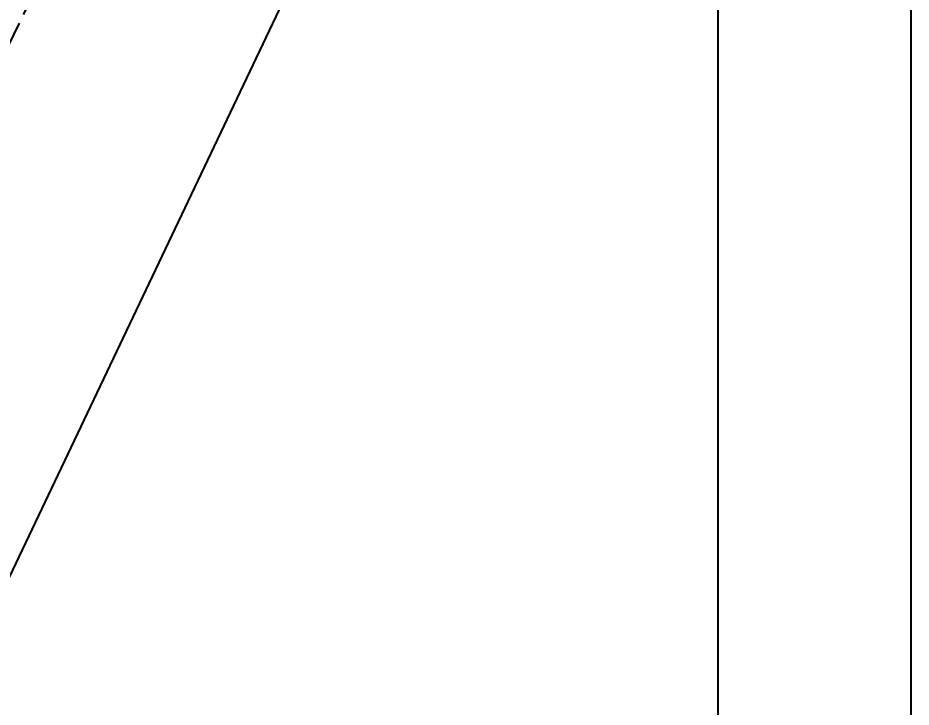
# Model space of a CAD drawing. Header units: inches. Extents: x -1366 to 1207, y -585 to 2554.
# Drawn here: x 413.52 to 425.49, y 2019.86 to 2029.1 of the extents above; entities that cross this region are included whole.
import ezdxf

# ---------------------------------------------------------------- set-up
doc = ezdxf.new("R2010")
doc.units = ezdxf.units.IN
doc.header["$MEASUREMENT"] = 0
doc.header["$PDSIZE"] = 0.05
doc.linetypes.add('HOTWR', pattern=[1.625, 1, -0.125, 0.125, -0.125, 0.125, -0.125])
doc.layers.get('DEFPOINTS').update_dxf_attribs({"linetype": 'CONTINUOUS'})
doc.layers.add('Bodr A3', color=13, linetype='CONTINUOUS', plot=False)
for name, color, linetype in [('DIM', 7, 'CONTINUOUS'), ('HEAD', 7, 'CONTINUOUS'), ('Layout', 6, 'HOTWR')]:
    doc.layers.add(name, color=color, linetype=linetype)
doc.styles.add('style10', font='THSarabun.ttf')
doc.dimstyles.new('C-CC100', dxfattribs={"dimtxt": 0.225, "dimasz": 0.15, "dimexe": 0.25, "dimexo": 0, "dimgap": 0.09, "dimtad": 1, "dimtih": 1, "dimtoh": 1, "dimzin": 0, "dimdsep": 46, "dimtxsty": 'style10', "dimblk1": 'B-2', "dimblk2": 'B-2', "dimsah": 1, "dimcen": 0.09, "dimdle": 0.18, "dimclrd": 1, "dimclre": 7, "dimclrt": 2, "dimadec": 0, "dimazin": 0, "dimtfac": 1, "dimtix": 1, "dimtmove": 2, "dimatfit": 3, "dimldrblk": 'B-2', "dimfxl": 1, "dimtolj": 1, "dimtzin": 0, "dimarcsym": 0})

# ---------------------------------------------------------------- blocks, each defined once
blk = doc.blocks.new('B-2')
at = {"layer": 'DIM', "color": 2}
blk.add_line((0, 1), (0, -1), dxfattribs=at)
at = {"layer": 'DIM'}
blk.add_line((-1, 0), (1, 0), dxfattribs=at)
at = {"layer": 'DIM', "color": 2}
blk.add_circle((0, 0), 0.325, dxfattribs=at)
blk = doc.blocks.new('*D793')
at = {"layer": 'DEFPOINTS', "color": 0, "transparency": 16777216}
for p in [(417.819, 2037.791), (399.354, 1999.981), (402.422, 1998.522)]:
    blk.add_point(p, dxfattribs=at)
at = {"layer": 'DIM', "color": 7, "lineweight": -2, "transparency": 16777216}
for p, q in [((417.819, 2037.791), (420.723, 2036.409)), ((399.354, 1999.981), (402.647, 1998.414))]:
    blk.add_line(p, q, dxfattribs=at)
at = {"layer": 'DIM', "color": 1, "lineweight": -2, "transparency": 16777216}
for p, q in [((420.175, 2035.839), (411.625, 2017.867)), ((402.744, 1999.199), (411.294, 2017.171))]:
    blk.add_line(p, q, dxfattribs=at)
at = {"layer": 'DIM', "color": 1, "lineweight": -2, "transparency": 16777216, "xscale": 0.75, "yscale": 0.75, "zscale": 0.75}
for p, rotation in [((420.497, 2036.516), 64.55784553991998), ((402.422, 1998.522), 244.55784553992)]:
    blk.add_blockref('B-2', p, dxfattribs=dict(at, rotation=rotation))
at = {"layer": 'DIM', "color": 2, "transparency": 16777216, "insert": (411.459, 2017.519), "char_height": 0.5, "attachment_point": 5, "style": 'style10'}
blk.add_mtext('\\A1;42.08', dxfattribs=at)

msp = doc.modelspace()

# ---------------------------------------------------------------- linework, layer by layer
at = {"layer": 'Bodr A3'}
msp.add_lwpolyline([(316.8345, 1981.1631), (425.4885, 1981.1631), (425.4885, 2057.997), (316.8345, 2057.997)], close=True, dxfattribs=at)
at = {"layer": 'HEAD', "color": 5}
msp.add_lwpolyline([(319.4015, 1989.099), (422.9015, 1989.099), (422.9015, 2055.41), (319.4015, 2055.41)], close=True, dxfattribs=at)
at = {"layer": 'Layout'}
msp.add_lwpolyline([(388.8229, 2049.7993), (409.6034, 2041.631), (417.8187, 2037.7907), (399.3538, 1999.9812), (374.9876, 2007.7898)], close=True, dxfattribs=at)

# ---------------------------------------------------------------- dimensions: what is measured, and where the dimension line sits
at = {"layer": 'DIM'}
dim = msp.add_linear_dim(base=(402.4217, 1998.5217), p1=(417.8187, 2037.7907), p2=(399.3538, 1999.9812), angle=64.55785, dimstyle='C-CC100', override={"dimtxt": 0.5, "dimasz": 0.75}, dxfattribs=at)
dim.commit()
dim.dimension.update_dxf_attribs({"geometry": '*D793', "text_midpoint": (411.4594, 2017.519)})

doc.saveas('drawing.dxf')
